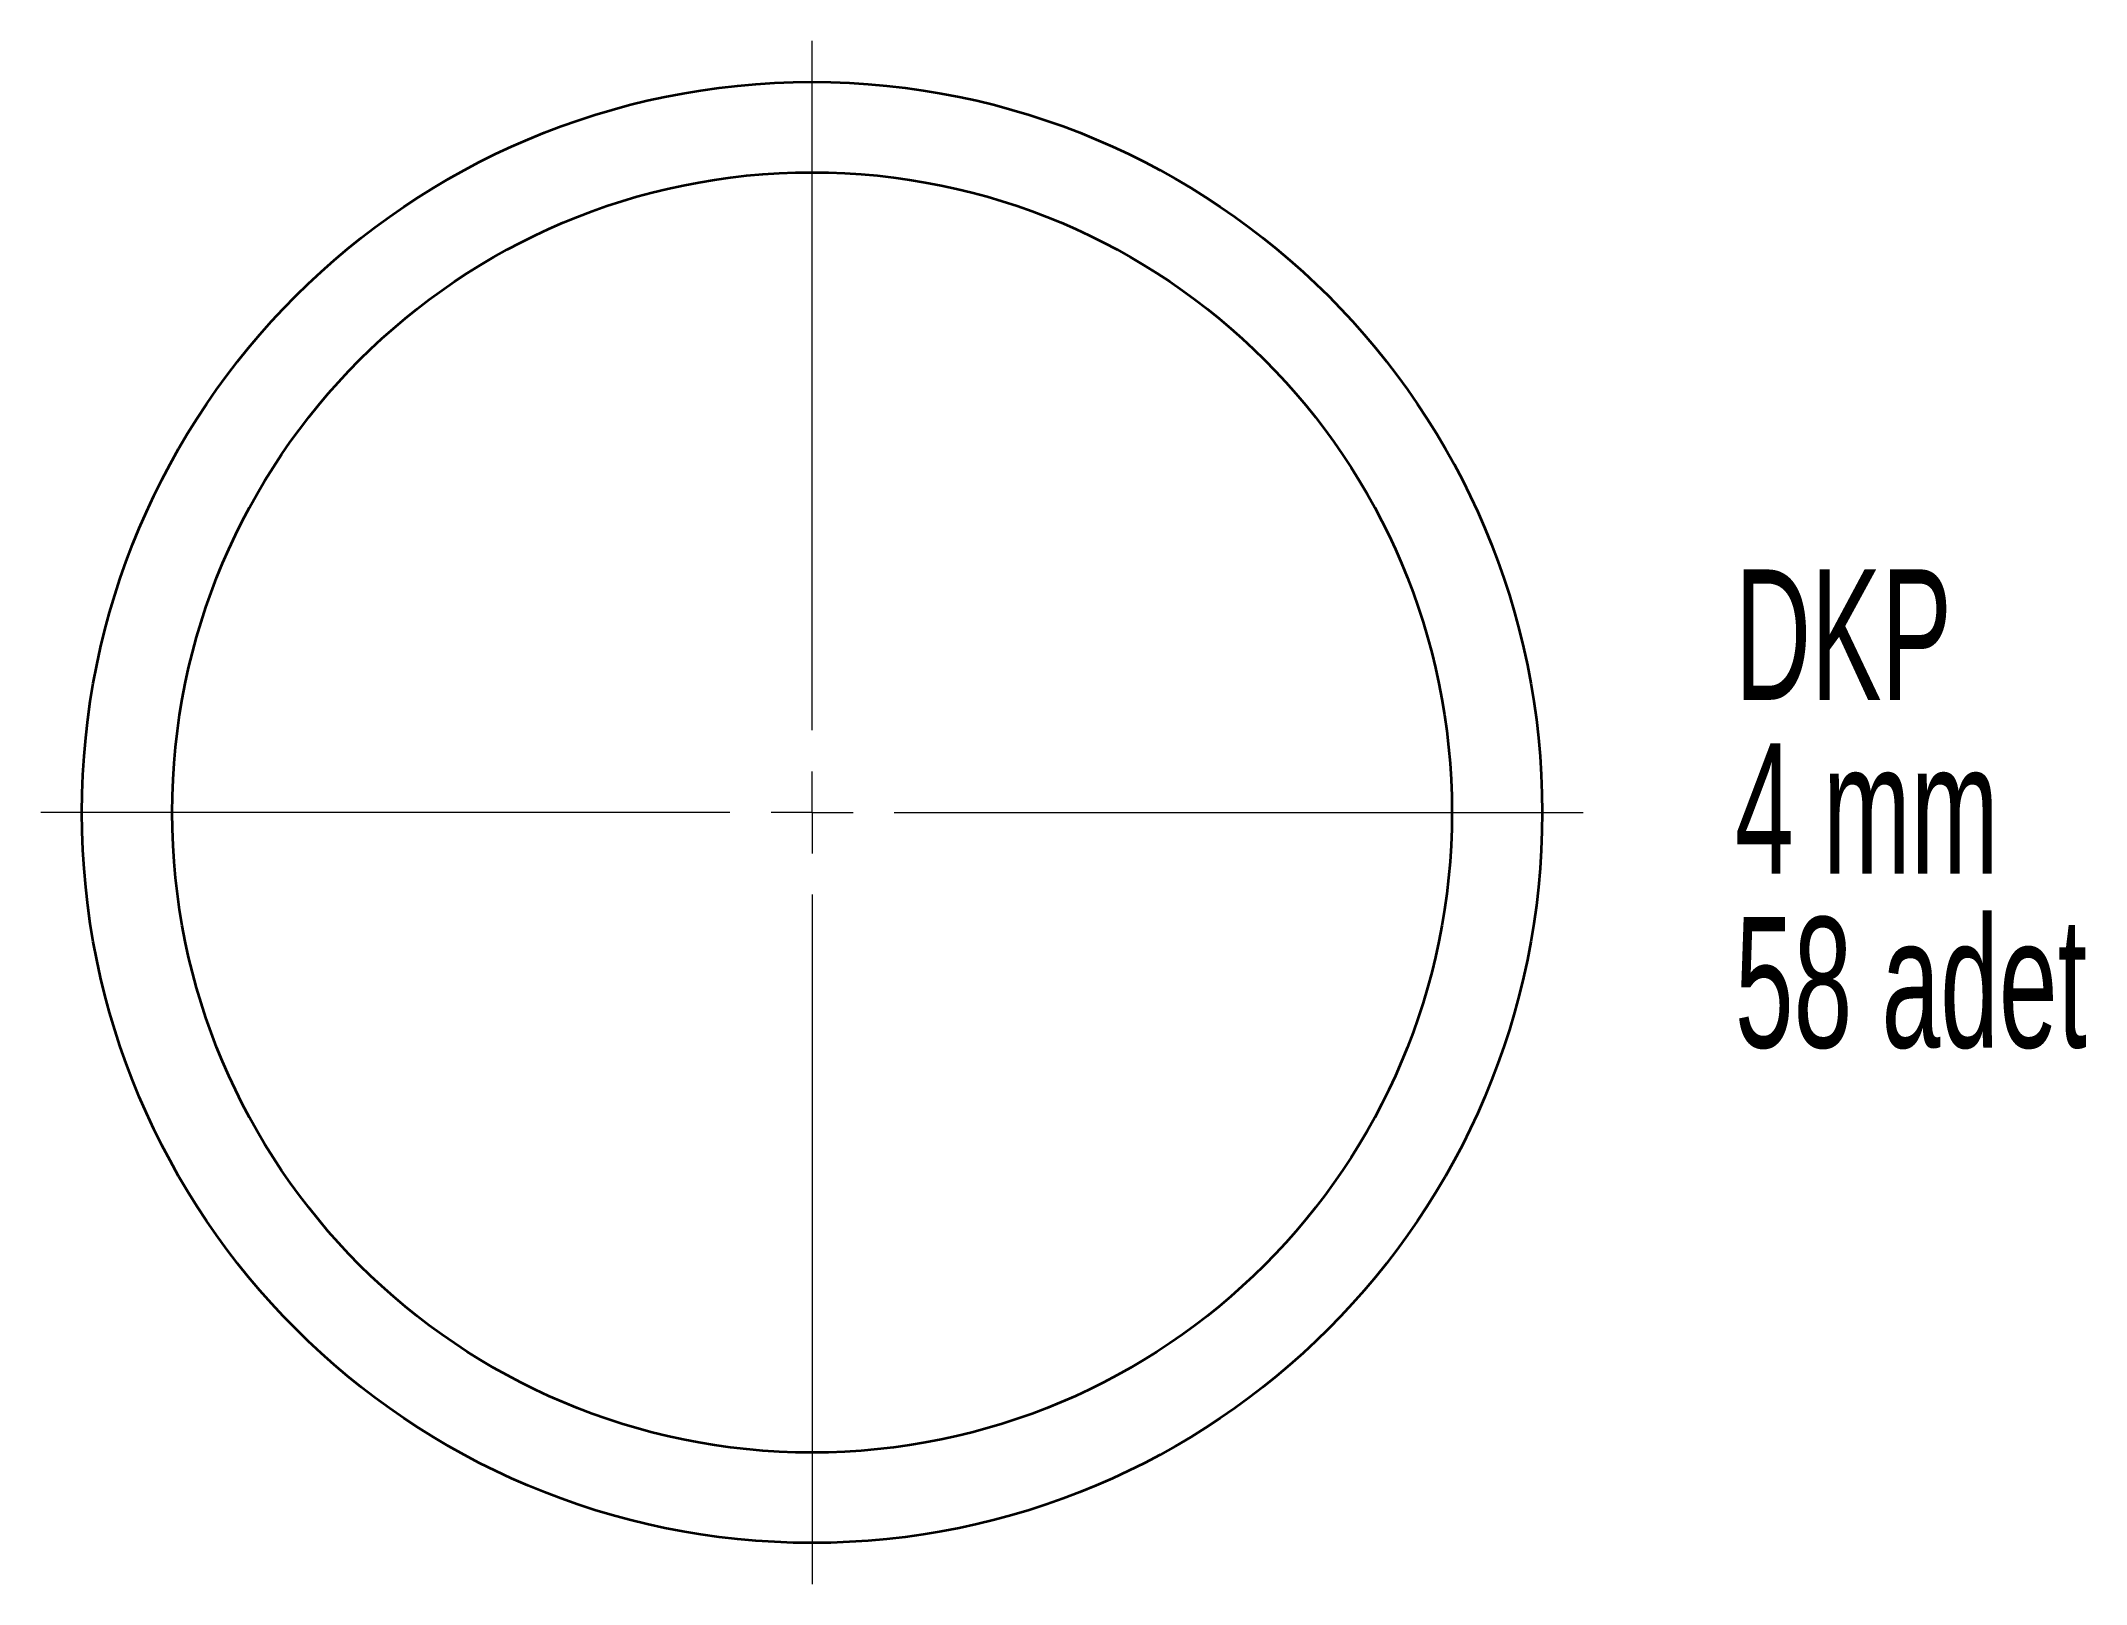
# Model space of a CAD drawing. Header units: millimetres. Extents: x 90 to 214, y 63 to 157.
import ezdxf

# ---------------------------------------------------------------- set-up
doc = ezdxf.new("R2010")
doc.units = ezdxf.units.MM
doc.styles.add('SLDTEXTSTYLE0', font='TXT', dxfattribs={"width": 0.605})

# ---------------------------------------------------------------- blocks, each defined once
blk = doc.blocks.new('SW_NOTE_0')
at = {"color": 0, "linetype": 'Continuous', "lineweight": 0, "char_height": 7.938, "attachment_point": 1, "style": 'SLDTEXTSTYLE0'}
for s, insert in [('DKP', (0, 10.23)), ('4 mm', (0, -0.35)), ('58 adet', (0, -10.93))]:
    blk.add_mtext(s, dxfattribs=dict(at, insert=insert))
blk = doc.blocks.new('SW_CENTERMARKSYMBOL_0')
at = {"color": 0, "linetype": 'Continuous', "lineweight": 18}
for p, q in [((0, 5), (0, 46.95)), ((0, 0), (0, 2.5)), ((-5, 0), (-46.95, 0)), ((0, 0), (-2.5, 0)), ((0, 0), (0, -2.5)), ((0, 0), (2.5, 0)), ((5, 0), (46.95, 0)), ((0, -5), (0, -46.95))]:
    blk.add_line(p, q, dxfattribs=at)

msp = doc.modelspace()

# ---------------------------------------------------------------- linework, layer by layer
at = {"color": 7, "linetype": 'Continuous', "lineweight": 35}
for radius in [44.45, 38.95]:
    msp.add_circle((136.65, 110.01), radius, dxfattribs=at)

# ---------------------------------------------------------------- block references
at = {"color": 7, "linetype": 'Continuous', "lineweight": 18}
msp.add_blockref('SW_CENTERMARKSYMBOL_0', (136.65, 110.01), dxfattribs=at)
at = {"color": 7, "linetype": 'Continuous', "lineweight": 0}
msp.add_blockref('SW_NOTE_0', (192.83, 114.57), dxfattribs=at)

doc.saveas('drawing.dxf')
